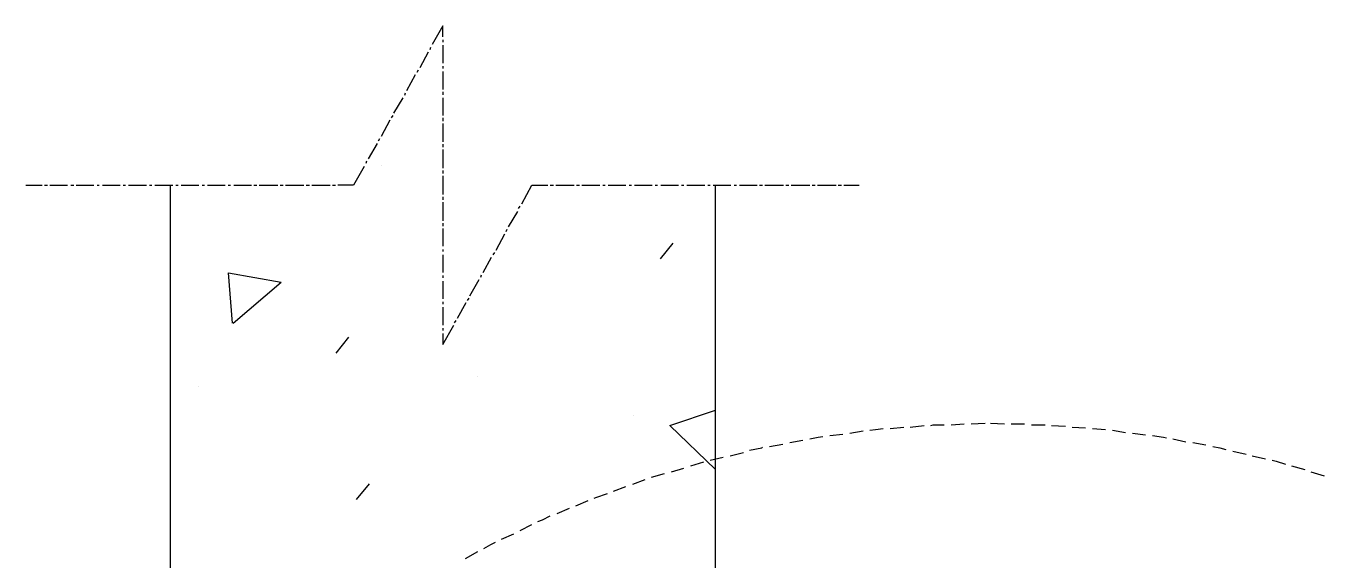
# Model space of a CAD drawing. Header units: millimetres. Extents: x -665 to 1025160, y -28012 to 4210.
# Drawn here: x 1010033 to 1011146, y 1035 to 1493 of the extents above; entities that cross this region are included whole.
import ezdxf

# ---------------------------------------------------------------- set-up
doc = ezdxf.new("R2010")
doc.units = ezdxf.units.MM
doc.layers.add('PDF_0', color=7, linetype='Continuous')

msp = doc.modelspace()

# ---------------------------------------------------------------- linework, layer by layer
for p, q in [((1010576.866, 1293.27, -137), (1010587.801, 1306.825, -137)), ((1010576.866, 1293.27, -137), (1010587.801, 1306.825, -137)), ((1010206.576, 1281.239, -137), (1010251.599, 1273.294, -137)), ((1010206.576, 1281.239, -137), (1010251.599, 1273.294, -137)), ((1010298.802, 1212.606, -137), (1010309.737, 1226.162, -137)), ((1010298.802, 1212.606, -137), (1010309.737, 1226.162, -137)), ((1010316.356, 1087.121, -137), (1010327.291, 1100.676, -137)), ((1010316.356, 1087.121, -137), (1010327.291, 1100.676, -137))]:
    msp.add_line(p, q)
at = {"layer": 'PDF_0', "lineweight": 25, "transparency": 33554666, "elevation": -137}
for points in [[(1010390.38, 1483.53), (1010390.38, 1492.799), (1010381.11, 1476.909)], [(1010390.38, 1483.53), (1010390.38, 1492.799), (1010381.11, 1476.909)], [(1010390.38, 1480.881), (1010390.38, 1478.895)], [(1010390.38, 1480.881), (1010390.38, 1478.895)], [(1010377.8, 1470.288), (1010370.517, 1457.046)], [(1010377.8, 1470.288), (1010370.517, 1457.046)], [(1010379.786, 1474.26), (1010379.124, 1472.274)], [(1010379.786, 1474.26), (1010379.124, 1472.274)], [(1010390.38, 1476.246), (1010390.38, 1461.018)], [(1010390.38, 1476.246), (1010390.38, 1461.018)], [(1010390.38, 1458.37), (1010390.38, 1456.383)], [(1010390.38, 1458.37), (1010390.38, 1456.383)], [(1010366.544, 1451.087), (1010359.261, 1437.182)], [(1010366.544, 1451.087), (1010359.261, 1437.182)], [(1010369.193, 1455.059), (1010367.868, 1453.073)], [(1010369.193, 1455.059), (1010367.868, 1453.073)], [(1010390.38, 1453.735), (1010390.38, 1438.507)], [(1010390.38, 1453.735), (1010390.38, 1438.507)], [(1010390.38, 1436.52), (1010390.38, 1433.872)], [(1010390.38, 1436.52), (1010390.38, 1433.872)], [(1010355.951, 1431.224), (1010348.005, 1417.982)], [(1010355.951, 1431.224), (1010348.005, 1417.982)], [(1010357.937, 1435.196), (1010357.275, 1433.21)], [(1010357.937, 1435.196), (1010357.275, 1433.21)], [(1010390.38, 1431.224), (1010390.38, 1415.995)], [(1010390.38, 1431.224), (1010390.38, 1415.995)], [(1010347.343, 1415.995), (1010346.019, 1414.009)], [(1010347.343, 1415.995), (1010346.019, 1414.009)], [(1010390.38, 1414.009), (1010390.38, 1411.36)], [(1010390.38, 1414.009), (1010390.38, 1411.36)], [(1010344.695, 1412.023), (1010337.412, 1398.118)], [(1010344.695, 1412.023), (1010337.412, 1398.118)], [(1010390.38, 1409.374), (1010390.38, 1393.484)], [(1010390.38, 1409.374), (1010390.38, 1393.484)], [(1010334.101, 1392.16), (1010326.156, 1378.918)], [(1010334.101, 1392.16), (1010326.156, 1378.918)], [(1010336.088, 1396.132), (1010334.763, 1394.146)], [(1010336.088, 1396.132), (1010334.763, 1394.146)], [(1010390.38, 1391.497), (1010390.38, 1388.849)], [(1010390.38, 1391.497), (1010390.38, 1388.849)], [(1010390.38, 1386.863), (1010390.38, 1370.972)], [(1010390.38, 1386.863), (1010390.38, 1370.972)], [(1010322.846, 1372.296), (1010313.576, 1356.406), (1010300.334, 1356.406)], [(1010322.846, 1372.296), (1010313.576, 1356.406), (1010300.334, 1356.406)], [(1010324.832, 1376.931), (1010324.17, 1374.945)], [(1010324.832, 1376.931), (1010324.17, 1374.945)], [(1010338.074, 1373.621), (1010338.074, 1373.621)], [(1010338.074, 1373.621), (1010338.074, 1373.621)], [(1010390.38, 1368.986), (1010390.38, 1366.338)], [(1010390.38, 1368.986), (1010390.38, 1366.338)], [(1010390.38, 1364.351), (1010390.38, 1348.461)], [(1010390.38, 1364.351), (1010390.38, 1348.461)], [(1010032.845, 1356.406), (1010046.749, 1356.406)], [(1010032.845, 1356.406), (1010046.749, 1356.406)], [(1010048.735, 1356.406), (1010051.384, 1356.406)], [(1010048.735, 1356.406), (1010051.384, 1356.406)], [(1010053.37, 1356.406), (1010068.598, 1356.406)], [(1010053.37, 1356.406), (1010068.598, 1356.406)], [(1010071.247, 1356.406), (1010073.895, 1356.406)], [(1010071.247, 1356.406), (1010073.895, 1356.406)], [(1010075.882, 1356.406), (1010091.11, 1356.406)], [(1010075.882, 1356.406), (1010091.11, 1356.406)], [(1010093.758, 1356.406), (1010095.745, 1356.406)], [(1010093.758, 1356.406), (1010095.745, 1356.406)], [(1010098.393, 1356.406), (1010113.621, 1356.406)], [(1010098.393, 1356.406), (1010113.621, 1356.406)], [(1010116.27, 1356.406), (1010118.256, 1356.406)], [(1010116.27, 1356.406), (1010118.256, 1356.406)], [(1010120.904, 1356.406), (1010136.133, 1356.406)], [(1010120.904, 1356.406), (1010136.133, 1356.406)], [(1010138.781, 1356.406), (1010140.767, 1356.406)], [(1010138.781, 1356.406), (1010140.767, 1356.406)], [(1010143.416, 1356.406), (1010158.644, 1356.406)], [(1010143.416, 1356.406), (1010158.644, 1356.406)], [(1010156.658, -904.01), (1010156.658, 1356.406)], [(1010156.658, -904.01), (1010156.658, 1356.406)], [(1010161.293, 1356.406), (1010163.279, 1356.406)], [(1010161.293, 1356.406), (1010163.279, 1356.406)], [(1010165.927, 1356.406), (1010181.156, 1356.406)], [(1010165.927, 1356.406), (1010181.156, 1356.406)], [(1010183.804, 1356.406), (1010185.79, 1356.406)], [(1010183.804, 1356.406), (1010185.79, 1356.406)], [(1010188.439, 1356.406), (1010203.667, 1356.406)], [(1010188.439, 1356.406), (1010203.667, 1356.406)], [(1010206.316, 1356.406), (1010208.302, 1356.406)], [(1010206.316, 1356.406), (1010208.302, 1356.406)], [(1010210.95, 1356.406), (1010226.179, 1356.406)], [(1010210.95, 1356.406), (1010226.179, 1356.406)], [(1010228.165, 1356.406), (1010230.813, 1356.406)], [(1010228.165, 1356.406), (1010230.813, 1356.406)], [(1010232.8, 1356.406), (1010248.69, 1356.406)], [(1010232.8, 1356.406), (1010248.69, 1356.406)], [(1010250.676, 1356.406), (1010253.325, 1356.406)], [(1010250.676, 1356.406), (1010253.325, 1356.406)], [(1010255.311, 1356.406), (1010271.202, 1356.406)], [(1010255.311, 1356.406), (1010271.202, 1356.406)], [(1010273.188, 1356.406), (1010275.836, 1356.406)], [(1010273.188, 1356.406), (1010275.836, 1356.406)], [(1010277.823, 1356.406), (1010293.713, 1356.406)], [(1010277.823, 1356.406), (1010293.713, 1356.406)], [(1010295.699, 1356.406), (1010298.348, 1356.406)], [(1010295.699, 1356.406), (1010298.348, 1356.406)], [(1010457.914, 1340.516), (1010466.522, 1356.406), (1010480.426, 1356.406)], [(1010457.914, 1340.516), (1010466.522, 1356.406), (1010480.426, 1356.406)], [(1010482.412, 1356.406), (1010485.06, 1356.406)], [(1010482.412, 1356.406), (1010485.06, 1356.406)], [(1010487.047, 1356.406), (1010502.937, 1356.406)], [(1010487.047, 1356.406), (1010502.937, 1356.406)], [(1010504.924, 1356.406), (1010507.572, 1356.406)], [(1010504.924, 1356.406), (1010507.572, 1356.406)], [(1010509.558, 1356.406), (1010524.787, 1356.406)], [(1010509.558, 1356.406), (1010524.787, 1356.406)], [(1010527.435, 1356.406), (1010529.421, 1356.406)], [(1010527.435, 1356.406), (1010529.421, 1356.406)], [(1010532.07, 1356.406), (1010547.298, 1356.406)], [(1010532.07, 1356.406), (1010547.298, 1356.406)], [(1010549.946, 1356.406), (1010551.933, 1356.406)], [(1010549.946, 1356.406), (1010551.933, 1356.406)], [(1010554.581, 1356.406), (1010569.81, 1356.406)], [(1010554.581, 1356.406), (1010569.81, 1356.406)], [(1010572.458, 1356.406), (1010574.444, 1356.406)], [(1010572.458, 1356.406), (1010574.444, 1356.406)], [(1010577.093, 1356.406), (1010592.321, 1356.406)], [(1010577.093, 1356.406), (1010592.321, 1356.406)], [(1010594.969, 1356.406), (1010596.956, 1356.406)], [(1010594.969, 1356.406), (1010596.956, 1356.406)], [(1010599.604, 1356.406), (1010614.832, 1356.406)], [(1010599.604, 1356.406), (1010614.832, 1356.406)], [(1010617.481, 1356.406), (1010619.467, 1356.406)], [(1010617.481, 1356.406), (1010619.467, 1356.406)], [(1010622.116, 1356.406), (1010637.344, 1356.406)], [(1010622.116, 1356.406), (1010637.344, 1356.406)], [(1010624.102, -904.01), (1010624.102, 1356.406)], [(1010624.102, -904.01), (1010624.102, 1356.406)], [(1010639.992, 1356.406), (1010641.979, 1356.406)], [(1010639.992, 1356.406), (1010641.979, 1356.406)], [(1010644.627, 1356.406), (1010659.855, 1356.406)], [(1010644.627, 1356.406), (1010659.855, 1356.406)], [(1010661.842, 1356.406), (1010664.49, 1356.406)], [(1010661.842, 1356.406), (1010664.49, 1356.406)], [(1010666.476, 1356.406), (1010682.367, 1356.406)], [(1010666.476, 1356.406), (1010682.367, 1356.406)], [(1010684.353, 1356.406), (1010687.002, 1356.406)], [(1010684.353, 1356.406), (1010687.002, 1356.406)], [(1010688.988, 1356.406), (1010704.878, 1356.406)], [(1010688.988, 1356.406), (1010704.878, 1356.406)], [(1010706.865, 1356.406), (1010709.513, 1356.406)], [(1010706.865, 1356.406), (1010709.513, 1356.406)], [(1010711.499, 1356.406), (1010727.39, 1356.406)], [(1010711.499, 1356.406), (1010727.39, 1356.406)], [(1010729.376, 1356.406), (1010732.024, 1356.406)], [(1010729.376, 1356.406), (1010732.024, 1356.406)], [(1010734.011, 1356.406), (1010747.253, 1356.406)], [(1010734.011, 1356.406), (1010747.253, 1356.406)], [(1010390.38, 1346.475), (1010390.38, 1343.826)], [(1010390.38, 1346.475), (1010390.38, 1343.826)], [(1010390.38, 1341.84), (1010390.38, 1325.949)], [(1010390.38, 1341.84), (1010390.38, 1325.949)], [(1010455.266, 1336.543), (1010456.59, 1338.529)], [(1010455.266, 1336.543), (1010456.59, 1338.529)], [(1010446.659, 1320.653), (1010454.604, 1333.895)], [(1010446.659, 1320.653), (1010454.604, 1333.895)], [(1010390.38, 1323.963), (1010390.38, 1321.315)], [(1010390.38, 1323.963), (1010390.38, 1321.315)], [(1010390.38, 1319.328), (1010390.38, 1304.1)], [(1010390.38, 1319.328), (1010390.38, 1304.1)], [(1010436.065, 1300.789), (1010443.348, 1314.694)], [(1010436.065, 1300.789), (1010443.348, 1314.694)], [(1010444.672, 1316.68), (1010445.334, 1318.666)], [(1010444.672, 1316.68), (1010445.334, 1318.666)], [(1010390.38, 1301.452), (1010390.38, 1299.465)], [(1010390.38, 1301.452), (1010390.38, 1299.465)], [(1010390.38, 1296.817), (1010390.38, 1281.589)], [(1010390.38, 1296.817), (1010390.38, 1281.589)], [(1010424.809, 1281.589), (1010432.092, 1294.831)], [(1010424.809, 1281.589), (1010432.092, 1294.831)], [(1010433.417, 1296.817), (1010434.741, 1298.803)], [(1010433.417, 1296.817), (1010434.741, 1298.803)], [(1010209.887, 1238.203), (1010206.576, 1281.239)], [(1010209.887, 1238.203), (1010206.576, 1281.239)], [(1010210.549, 1238.203), (1010251.599, 1273.294)], [(1010210.549, 1238.203), (1010251.599, 1273.294)], [(1010390.38, 1278.94), (1010390.38, 1276.954)], [(1010390.38, 1278.94), (1010390.38, 1276.954)], [(1010390.38, 1274.305), (1010390.38, 1259.077)], [(1010390.38, 1274.305), (1010390.38, 1259.077)], [(1010413.553, 1261.725), (1010421.499, 1275.63)], [(1010413.553, 1261.725), (1010421.499, 1275.63)], [(1010422.823, 1277.616), (1010423.485, 1279.602)], [(1010422.823, 1277.616), (1010423.485, 1279.602)], [(1010411.567, 1257.753), (1010412.891, 1259.739)], [(1010411.567, 1257.753), (1010412.891, 1259.739)], [(1010390.38, 1256.429), (1010390.38, 1254.442)], [(1010390.38, 1256.429), (1010390.38, 1254.442)], [(1010390.38, 1251.794), (1010390.38, 1236.566)], [(1010390.38, 1251.794), (1010390.38, 1236.566)], [(1010402.96, 1242.525), (1010410.243, 1255.767)], [(1010402.96, 1242.525), (1010410.243, 1255.767)], [(1010390.38, 1229.282), (1010390.38, 1220.013), (1010399.649, 1236.566)], [(1010390.38, 1229.282), (1010390.38, 1220.013), (1010399.649, 1236.566)], [(1010400.311, 1238.552), (1010401.636, 1240.538)], [(1010400.311, 1238.552), (1010401.636, 1240.538)], [(1010390.38, 1233.917), (1010390.38, 1231.931)], [(1010390.38, 1233.917), (1010390.38, 1231.931)], [(1010420.174, 1192.205), (1010420.174, 1192.205)], [(1010420.174, 1192.205), (1010420.174, 1192.205)], [(1010181.156, 1183.597), (1010181.156, 1183.597)], [(1010181.156, 1183.597), (1010181.156, 1183.597)], [(1010553.919, 1159.1), (1010553.919, 1159.1)], [(1010553.919, 1159.1), (1010553.919, 1159.1)], [(1010585.038, 1150.492), (1010624.102, 1163.734)], [(1010585.038, 1150.492), (1010624.102, 1163.734)], [(1010624.102, 1112.753), (1010585.028, 1150.489)], [(1010624.102, 1112.753), (1010585.028, 1150.489)], [(1010756.522, 1146.52), (1010761.157, 1147.182), (1010767.778, 1147.844)], [(1010756.522, 1146.52), (1010761.157, 1147.182), (1010767.778, 1147.844)], [(1010773.737, 1147.844), (1010785.655, 1149.168)], [(1010773.737, 1147.844), (1010785.655, 1149.168)], [(1010790.952, 1149.168), (1010802.869, 1150.492)], [(1010790.952, 1149.168), (1010802.869, 1150.492)], [(1010808.828, 1150.492), (1010810.815, 1151.154), (1010820.084, 1151.154)], [(1010808.828, 1150.492), (1010810.815, 1151.154), (1010820.084, 1151.154)], [(1010826.043, 1151.154), (1010837.299, 1151.817)], [(1010826.043, 1151.154), (1010837.299, 1151.817)], [(1010843.258, 1151.817), (1010855.175, 1152.479)], [(1010843.258, 1151.817), (1010855.175, 1152.479)], [(1010859.81, 1152.479), (1010871.728, 1151.817)], [(1010859.81, 1152.479), (1010871.728, 1151.817)], [(1010877.687, 1151.817), (1010888.943, 1151.817)], [(1010877.687, 1151.817), (1010888.943, 1151.817)], [(1010894.902, 1151.154), (1010906.819, 1151.154)], [(1010894.902, 1151.154), (1010906.819, 1151.154)], [(1010912.116, 1150.492), (1010924.034, 1149.83)], [(1010912.116, 1150.492), (1010924.034, 1149.83)], [(1010929.993, 1149.168), (1010941.249, 1148.506)], [(1010929.993, 1149.168), (1010941.249, 1148.506)], [(1010947.208, 1147.844), (1010958.463, 1147.182)], [(1010947.208, 1147.844), (1010958.463, 1147.182)], [(1010964.422, 1146.52), (1010975.678, 1144.533)], [(1010964.422, 1146.52), (1010975.678, 1144.533)], [(1010687.664, 1135.926), (1010698.919, 1137.912)], [(1010687.664, 1135.926), (1010698.919, 1137.912)], [(1010704.878, 1139.237), (1010712.161, 1140.561), (1010716.134, 1141.223)], [(1010704.878, 1139.237), (1010712.161, 1140.561), (1010716.134, 1141.223)], [(1010722.093, 1141.885), (1010733.349, 1143.209)], [(1010722.093, 1141.885), (1010733.349, 1143.209)], [(1010739.308, 1143.871), (1010750.563, 1145.858)], [(1010739.308, 1143.871), (1010750.563, 1145.858)], [(1010981.637, 1143.871), (1010992.893, 1142.547)], [(1010981.637, 1143.871), (1010992.893, 1142.547)], [(1010998.852, 1141.885), (1011008.121, 1140.561), (1011010.769, 1139.899)], [(1010998.852, 1141.885), (1011008.121, 1140.561), (1011010.769, 1139.899)], [(1011016.066, 1139.237), (1011027.322, 1136.588)], [(1011016.066, 1139.237), (1011027.322, 1136.588)], [(1011033.281, 1135.926), (1011044.537, 1133.94)], [(1011033.281, 1135.926), (1011044.537, 1133.94)], [(1010636.682, 1124.67), (1010647.938, 1127.319)], [(1010636.682, 1124.67), (1010647.938, 1127.319)], [(1010653.234, 1129.305), (1010663.828, 1131.291), (1010664.49, 1131.953)], [(1010653.234, 1129.305), (1010663.828, 1131.291), (1010664.49, 1131.953)], [(1010670.449, 1132.616), (1010681.705, 1134.602)], [(1010670.449, 1132.616), (1010681.705, 1134.602)], [(1011050.495, 1132.616), (1011056.454, 1131.291), (1011061.751, 1129.967)], [(1011050.495, 1132.616), (1011056.454, 1131.291), (1011061.751, 1129.967)], [(1011067.71, 1128.643), (1011078.966, 1125.995)], [(1011067.71, 1128.643), (1011078.966, 1125.995)], [(1011084.263, 1124.67), (1011095.518, 1122.022)], [(1011084.263, 1124.67), (1011095.518, 1122.022)], [(1010586.362, 1110.766), (1010596.956, 1114.077)], [(1010586.362, 1110.766), (1010596.956, 1114.077)], [(1010602.915, 1116.063), (1010614.17, 1119.374)], [(1010602.915, 1116.063), (1010614.17, 1119.374)], [(1010619.467, 1120.698), (1010630.723, 1123.346)], [(1010619.467, 1120.698), (1010630.723, 1123.346)], [(1011101.477, 1120.698), (1011104.788, 1120.036), (1011112.733, 1117.387)], [(1011101.477, 1120.698), (1011104.788, 1120.036), (1011112.733, 1117.387)], [(1011118.03, 1116.063), (1011129.286, 1112.753)], [(1011118.03, 1116.063), (1011129.286, 1112.753)], [(1010553.257, 1100.173), (1010563.851, 1104.145)], [(1010553.257, 1100.173), (1010563.851, 1104.145)], [(1010569.147, 1106.132), (1010580.403, 1109.442)], [(1010569.147, 1106.132), (1010580.403, 1109.442)], [(1011134.582, 1110.766), (1011145.838, 1107.456)], [(1011134.582, 1110.766), (1011145.838, 1107.456)], [(1010520.152, 1088.255), (1010521.476, 1088.917), (1010531.408, 1092.227)], [(1010520.152, 1088.255), (1010521.476, 1088.917), (1010531.408, 1092.227)], [(1010536.704, 1094.214), (1010547.298, 1098.186)], [(1010536.704, 1094.214), (1010547.298, 1098.186)], [(1010488.371, 1075.013), (1010498.965, 1079.647)], [(1010488.371, 1075.013), (1010498.965, 1079.647)], [(1010504.261, 1081.634), (1010514.855, 1086.268)], [(1010504.261, 1081.634), (1010514.855, 1086.268)], [(1010471.818, 1068.392), (1010475.791, 1069.716), (1010482.412, 1073.026)], [(1010471.818, 1068.392), (1010475.791, 1069.716), (1010482.412, 1073.026)], [(1010440.7, 1053.163), (1010451.293, 1057.798)], [(1010440.7, 1053.163), (1010451.293, 1057.798)], [(1010456.59, 1060.446), (1010466.522, 1065.743)], [(1010456.59, 1060.446), (1010466.522, 1065.743)], [(1010425.471, 1045.218), (1010431.43, 1048.529), (1010435.403, 1050.515)], [(1010425.471, 1045.218), (1010431.43, 1048.529), (1010435.403, 1050.515)], [(1010409.581, 1036.611), (1010420.174, 1042.57)], [(1010409.581, 1036.611), (1010420.174, 1042.57)]]:
    msp.add_lwpolyline(points, dxfattribs=at)

doc.saveas('drawing.dxf')
